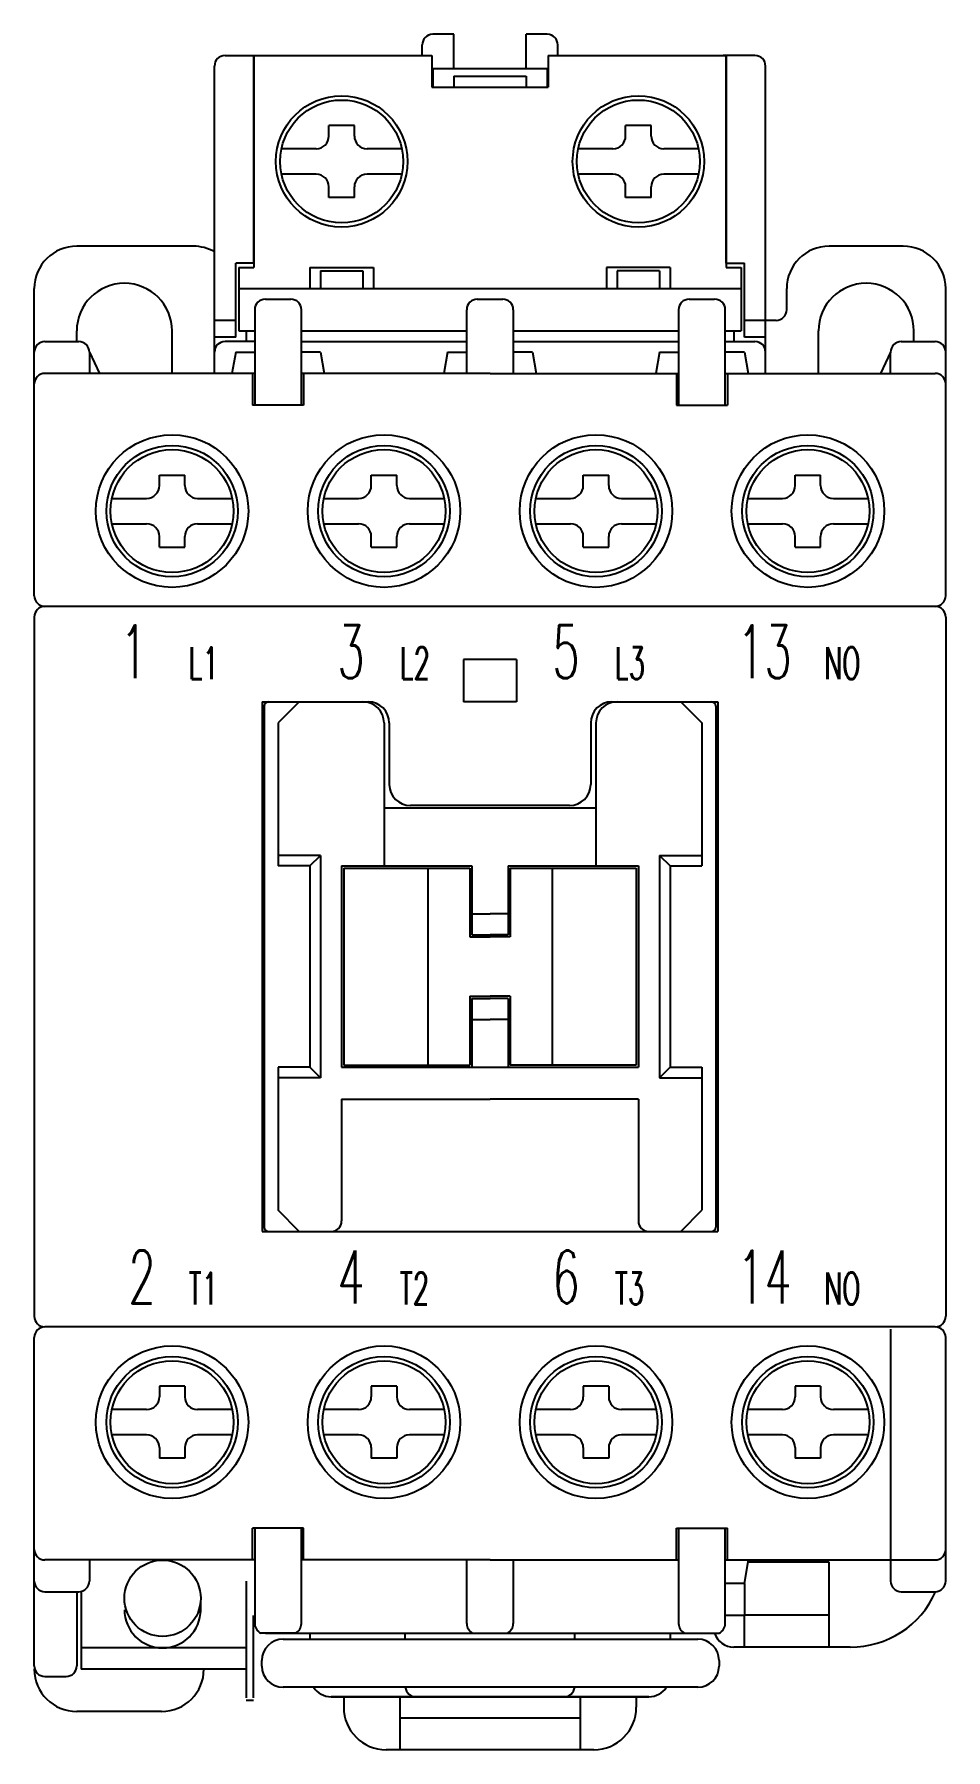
# Model space of a CAD drawing. Extents: x 173.3 to 216.3, y 207.2 to 288.1.
import ezdxf
from ezdxf.enums import TextEntityAlignment as Align

# ---------------------------------------------------------------- set-up
doc = ezdxf.new("R2010")
doc.units = 0
doc.layers.get('0').update_dxf_attribs({"linetype": 'CONTINUOUS'})
doc.layers.add('2', color=2, linetype='CONTINUOUS')
doc.styles.add('SIMPLEX', font='SIMPLEX', dxfattribs={"width": 0.8})

msp = doc.modelspace()

# ---------------------------------------------------------------- linework, layer by layer
at = {"color": 0}
for p, q in [((191.621, 287.117, 0), (191.621, 287.617, 0)), ((193.121, 288.117, 0), (192.121, 288.117, 0)), ((193.121, 286.5, 0), (193.121, 288.117, 0)), ((196.521, 286.5, 0), (196.521, 288.117, 0)), ((197.521, 288.117, 0), (196.521, 288.117, 0)), ((198.021, 287.117, 0), (198.021, 287.617, 0)), ((182.321, 287.117, 0), (184.185, 287.117, 0)), ((183.685, 287.117, 0), (192.071, 287.117, 0)), ((183.685, 277.317, 0), (183.685, 287.117, 0)), ((183.685, 287.117, 0), (183.685, 277.117, 0)), ((192.071, 287.117, 0), (192.071, 285.617, 0)), ((197.571, 287.117, 0), (205.957, 287.117, 0)), ((197.571, 287.117, 0), (197.571, 285.617, 0)), ((207.321, 287.117, 0), (205.821, 287.117, 0)), ((205.957, 277.317, 0), (205.957, 287.117, 0)), ((205.957, 287.117, 0), (205.957, 277.117, 0)), ((192.121, 286.5, 0), (197.521, 286.5, 0)), ((192.121, 286.5, 0), (192.121, 285.617, 0)), ((193.121, 286.138, 0), (196.521, 286.138, 0)), ((193.121, 286.138, 0), (193.121, 285.617, 0)), ((196.521, 286.138, 0), (196.521, 285.617, 0)), ((197.521, 286.5, 0), (197.521, 285.617, 0)), ((192.071, 285.617, 0), (197.571, 285.617, 0)), ((192.121, 285.617, 0), (193.121, 285.617, 0)), ((196.521, 285.617, 0), (197.521, 285.617, 0)), ((188.421, 283.817, 0), (187.221, 283.817, 0)), ((187.221, 283.317, 0), (187.221, 283.817, 0)), ((188.421, 283.317, 0), (188.421, 283.817, 0)), ((201.221, 283.317, 0), (201.221, 283.817, 0)), ((202.421, 283.817, 0), (201.221, 283.817, 0)), ((202.421, 283.317, 0), (202.421, 283.817, 0)), ((186.621, 282.717, 0), (184.984, 282.717, 0)), ((190.658, 282.717, 0), (189.021, 282.717, 0)), ((200.621, 282.717, 0), (198.984, 282.717, 0)), ((204.658, 282.717, 0), (203.021, 282.717, 0)), ((186.621, 281.517, 0), (184.984, 281.517, 0)), ((187.221, 280.417, 0), (187.221, 280.917, 0)), ((188.421, 280.417, 0), (188.421, 280.917, 0)), ((190.658, 281.517, 0), (189.021, 281.517, 0)), ((200.621, 281.517, 0), (198.984, 281.517, 0)), ((201.221, 280.417, 0), (201.221, 280.917, 0)), ((202.421, 280.417, 0), (202.421, 280.917, 0)), ((204.658, 281.517, 0), (203.021, 281.517, 0)), ((188.421, 280.417, 0), (187.221, 280.417, 0)), ((202.421, 280.417, 0), (201.221, 280.417, 0)), ((180.821, 278.117, 0), (175.321, 278.117, 0)), ((214.321, 278.117, 0), (210.821, 278.117, 0)), ((182.821, 273.817, 0), (182.821, 277.317, 0)), ((182.963, 277.117, 0), (182.963, 274.117, 0)), ((182.963, 277.117, 0), (183.685, 277.117, 0)), ((186.321, 277.117, 0), (189.321, 277.117, 0)), ((186.321, 277.117, 0), (186.321, 276.117, 0)), ((186.821, 276.962, 0), (188.821, 276.962, 0)), ((186.821, 276.962, 0), (186.821, 276.117, 0)), ((188.821, 276.962, 0), (188.821, 276.117, 0)), ((189.321, 277.117, 0), (189.321, 276.117, 0)), ((203.321, 277.117, 0), (200.321, 277.117, 0)), ((200.321, 277.117, 0), (200.321, 276.117, 0)), ((202.821, 276.962, 0), (200.821, 276.962, 0)), ((200.821, 276.962, 0), (200.821, 276.117, 0)), ((202.821, 276.962, 0), (202.821, 276.117, 0)), ((203.321, 277.117, 0), (203.321, 276.117, 0)), ((205.957, 277.117, 0), (206.673, 277.117, 0)), ((206.673, 277.117, 0), (206.673, 274.117, 0)), ((206.821, 273.817, 0), (206.821, 277.317, 0)), ((173.321, 261.617, 0), (173.321, 276.117, 0)), ((182.963, 276.117, 0), (186.321, 276.117, 0)), ((183.063, 276.117, 0), (206.573, 276.117, 0)), ((189.321, 276.117, 0), (200.321, 276.117, 0)), ((203.321, 276.117, 0), (206.673, 276.117, 0)), ((216.321, 261.617, 0), (216.321, 276.117, 0)), ((184.221, 275.617, 0), (185.421, 275.617, 0)), ((194.221, 275.617, 0), (195.421, 275.617, 0)), ((204.221, 275.617, 0), (205.421, 275.617, 0)), ((183.721, 275.117, 0), (183.721, 270.617, 0)), ((185.921, 270.617, 0), (185.921, 275.117, 0)), ((193.721, 272.117, 0), (193.721, 275.117, 0)), ((195.921, 275.117, 0), (195.921, 272.117, 0)), ((203.721, 275.117, 0), (203.721, 270.617, 0)), ((205.921, 270.617, 0), (205.921, 275.117, 0)), ((208.321, 274.617, 0), (207.821, 274.617, 0)), ((175.321, 273.617, 0), (175.321, 274.117, 0)), ((179.821, 272.117, 0), (179.821, 274.117, 0)), ((182.963, 274.117, 0), (183.721, 274.117, 0)), ((183.321, 274.117, 0), (183.321, 273.617, 0)), ((183.321, 274.117, 0), (183.721, 274.117, 0)), ((185.921, 274.117, 0), (193.721, 274.117, 0)), ((185.921, 274.117, 0), (193.721, 274.117, 0)), ((195.921, 274.117, 0), (203.721, 274.117, 0)), ((195.921, 274.117, 0), (203.721, 274.117, 0)), ((205.921, 274.117, 0), (206.321, 274.117, 0)), ((205.921, 274.117, 0), (206.673, 274.117, 0)), ((206.321, 274.117, 0), (206.321, 273.617, 0)), ((210.321, 272.117, 0), (210.321, 274.117, 0)), ((214.821, 273.617, 0), (214.821, 274.117, 0)), ((173.821, 273.617, 0), (175.421, 273.617, 0)), ((175.921, 273.117, 0), (175.921, 272.117, 0)), ((175.921, 273.117, 0), (176.404, 272.117, 0)), ((183.721, 273.617, 0), (182.321, 273.617, 0)), ((182.821, 273.117, 0), (182.638, 272.117, 0)), ((182.821, 273.117, 0), (183.721, 273.117, 0)), ((185.921, 273.617, 0), (193.721, 273.617, 0)), ((186.821, 273.117, 0), (185.921, 273.117, 0)), ((186.821, 273.117, 0), (187.004, 272.117, 0)), ((192.821, 273.117, 0), (192.638, 272.117, 0)), ((192.821, 273.117, 0), (193.721, 273.117, 0)), ((195.921, 273.617, 0), (203.721, 273.617, 0)), ((196.821, 273.117, 0), (195.921, 273.117, 0)), ((196.821, 273.117, 0), (197.004, 272.117, 0)), ((202.821, 273.117, 0), (202.638, 272.117, 0)), ((202.821, 273.117, 0), (203.721, 273.117, 0)), ((205.921, 273.617, 0), (207.321, 273.617, 0)), ((206.821, 273.117, 0), (205.921, 273.117, 0)), ((206.821, 273.117, 0), (207.004, 272.117, 0)), ((213.721, 273.117, 0), (213.238, 272.117, 0)), ((213.721, 272.117, 0), (213.721, 273.117, 0)), ((214.221, 273.617, 0), (215.821, 273.617, 0)), ((183.697, 272.117, 0), (173.821, 272.117, 0)), ((183.621, 272.117, 0), (183.621, 270.617, 0)), ((194.821, 272.117, 0), (185.921, 272.117, 0)), ((186.021, 272.117, 0), (186.021, 270.617, 0)), ((194.821, 272.117, 0), (203.721, 272.117, 0)), ((203.621, 272.117, 0), (203.621, 270.617, 0)), ((205.945, 272.117, 0), (215.821, 272.117, 0)), ((206.021, 272.117, 0), (206.021, 270.617, 0)), ((186.021, 270.617, 0), (183.621, 270.617, 0)), ((203.621, 270.617, 0), (206.021, 270.617, 0)), ((179.221, 266.817, 0), (179.221, 267.317, 0)), ((179.221, 267.317, 0), (180.421, 267.317, 0)), ((180.421, 266.817, 0), (180.421, 267.317, 0)), ((189.221, 266.817, 0), (189.221, 267.317, 0)), ((189.221, 267.317, 0), (190.421, 267.317, 0)), ((190.421, 266.817, 0), (190.421, 267.317, 0)), ((199.221, 266.817, 0), (199.221, 267.317, 0)), ((199.221, 267.317, 0), (200.421, 267.317, 0)), ((200.421, 266.817, 0), (200.421, 267.317, 0)), ((209.221, 266.817, 0), (209.221, 267.317, 0)), ((209.221, 267.317, 0), (210.421, 267.317, 0)), ((210.421, 266.817, 0), (210.421, 267.317, 0)), ((176.984, 266.217, 0), (178.621, 266.217, 0)), ((181.021, 266.217, 0), (182.658, 266.217, 0)), ((186.984, 266.217, 0), (188.621, 266.217, 0)), ((191.021, 266.217, 0), (192.658, 266.217, 0)), ((196.984, 266.217, 0), (198.621, 266.217, 0)), ((201.021, 266.217, 0), (202.658, 266.217, 0)), ((206.984, 266.217, 0), (208.621, 266.217, 0)), ((211.021, 266.217, 0), (212.658, 266.217, 0)), ((176.984, 265.017, 0), (178.621, 265.017, 0)), ((181.021, 265.017, 0), (182.658, 265.017, 0)), ((186.984, 265.017, 0), (188.621, 265.017, 0)), ((191.021, 265.017, 0), (192.658, 265.017, 0)), ((196.984, 265.017, 0), (198.621, 265.017, 0)), ((201.021, 265.017, 0), (202.658, 265.017, 0)), ((206.984, 265.017, 0), (208.621, 265.017, 0)), ((211.021, 265.017, 0), (212.658, 265.017, 0)), ((179.221, 263.917, 0), (179.221, 264.417, 0)), ((179.221, 263.917, 0), (180.421, 263.917, 0)), ((180.421, 263.917, 0), (180.421, 264.417, 0)), ((189.221, 263.917, 0), (189.221, 264.417, 0)), ((189.221, 263.917, 0), (190.421, 263.917, 0)), ((190.421, 263.917, 0), (190.421, 264.417, 0)), ((199.221, 263.917, 0), (199.221, 264.417, 0)), ((199.221, 263.917, 0), (200.421, 263.917, 0)), ((200.421, 263.917, 0), (200.421, 264.417, 0)), ((209.221, 263.917, 0), (209.221, 264.417, 0)), ((209.221, 263.917, 0), (210.421, 263.917, 0)), ((210.421, 263.917, 0), (210.421, 264.417, 0)), ((215.821, 261.117, 0), (173.821, 261.117, 0)), ((215.821, 261.117, 0), (173.821, 261.117, 0)), ((173.321, 260.617, 0), (173.321, 227.617, 0)), ((216.321, 260.617, 0), (216.321, 227.617, 0)), ((193.571, 258.617, 0), (193.571, 256.617, 0)), ((196.071, 258.617, 0), (193.571, 258.617, 0)), ((196.071, 258.617, 0), (196.071, 256.617, 0)), ((184.071, 256.617, 0), (184.071, 231.617, 0)), ((184.071, 256.617, 0), (189.071, 256.617, 0)), ((184.171, 256.417, 0), (184.171, 231.817, 0)), ((185.821, 256.617, 0), (184.821, 255.617, 0)), ((196.071, 256.617, 0), (193.571, 256.617, 0)), ((200.571, 256.617, 0), (205.571, 256.617, 0)), ((203.821, 256.617, 0), (204.821, 255.617, 0)), ((205.471, 256.417, 0), (205.471, 231.817, 0)), ((205.571, 256.617, 0), (205.571, 231.617, 0)), ((184.821, 255.617, 0), (184.821, 248.867, 0)), ((189.821, 255.617, 0), (189.821, 248.867, 0)), ((190.071, 255.617, 0), (190.071, 252.717, 0)), ((199.571, 255.617, 0), (199.571, 252.717, 0)), ((199.821, 255.617, 0), (199.821, 248.867, 0)), ((204.821, 255.617, 0), (204.821, 248.867, 0)), ((189.821, 251.617, 0), (199.821, 251.617, 0)), ((198.571, 251.717, 0), (191.071, 251.717, 0)), ((186.821, 249.367, 0), (184.821, 249.367, 0)), ((186.321, 248.867, 0), (186.821, 249.367, 0)), ((186.821, 249.367, 0), (186.821, 238.867, 0)), ((202.821, 249.367, 0), (202.821, 238.867, 0)), ((202.821, 249.367, 0), (203.321, 248.867, 0)), ((202.821, 249.367, 0), (204.821, 249.367, 0)), ((186.321, 248.867, 0), (184.821, 248.867, 0)), ((186.321, 248.867, 0), (186.321, 239.367, 0)), ((187.821, 248.867, 0), (193.971, 248.867, 0)), ((187.821, 248.867, 0), (187.821, 239.367, 0)), ((187.921, 248.767, 0), (193.871, 248.767, 0)), ((187.921, 248.767, 0), (187.921, 239.467, 0)), ((191.883, 248.767, 0), (191.883, 239.467, 0)), ((193.871, 248.767, 0), (193.871, 245.517, 0)), ((193.971, 248.867, 0), (193.971, 245.617, 0)), ((195.671, 248.867, 0), (201.821, 248.867, 0)), ((195.671, 248.867, 0), (195.671, 245.617, 0)), ((195.771, 248.767, 0), (201.721, 248.767, 0)), ((195.771, 248.767, 0), (195.771, 245.517, 0)), ((197.759, 248.767, 0), (197.759, 239.467, 0)), ((201.721, 248.767, 0), (201.721, 239.467, 0)), ((201.821, 248.867, 0), (201.821, 239.367, 0)), ((203.321, 248.867, 0), (203.321, 239.367, 0)), ((203.321, 248.867, 0), (204.821, 248.867, 0)), ((193.971, 246.617, 0), (194.821, 246.617, 0)), ((195.671, 246.617, 0), (194.821, 246.617, 0)), ((193.871, 245.517, 0), (194.821, 245.517, 0)), ((193.971, 245.617, 0), (194.821, 245.617, 0)), ((195.671, 245.617, 0), (194.821, 245.617, 0)), ((195.771, 245.517, 0), (194.821, 245.517, 0)), ((193.871, 242.717, 0), (193.871, 239.467, 0)), ((193.871, 242.717, 0), (194.821, 242.717, 0)), ((193.971, 242.617, 0), (193.971, 239.367, 0)), ((193.971, 242.617, 0), (194.821, 242.617, 0)), ((195.771, 242.717, 0), (194.821, 242.717, 0)), ((195.671, 242.617, 0), (194.821, 242.617, 0)), ((195.671, 242.617, 0), (195.671, 239.367, 0)), ((195.771, 242.717, 0), (195.771, 239.467, 0)), ((193.971, 241.617, 0), (194.821, 241.617, 0)), ((195.671, 241.617, 0), (194.821, 241.617, 0)), ((184.821, 239.367, 0), (184.821, 232.617, 0)), ((186.321, 239.367, 0), (184.821, 239.367, 0)), ((186.821, 238.867, 0), (184.821, 238.867, 0)), ((186.321, 239.367, 0), (186.821, 238.867, 0)), ((187.821, 239.367, 0), (201.821, 239.367, 0)), ((187.921, 239.467, 0), (193.871, 239.467, 0)), ((201.721, 239.467, 0), (195.771, 239.467, 0)), ((203.321, 239.367, 0), (202.821, 238.867, 0)), ((202.821, 238.867, 0), (204.821, 238.867, 0)), ((203.321, 239.367, 0), (204.821, 239.367, 0)), ((204.821, 239.367, 0), (204.821, 232.617, 0)), ((187.821, 237.867, 0), (194.821, 237.867, 0)), ((187.821, 237.867, 0), (187.821, 232.117, 0)), ((201.821, 237.867, 0), (194.821, 237.867, 0)), ((201.821, 237.867, 0), (201.821, 232.117, 0)), ((185.821, 231.617, 0), (184.821, 232.617, 0)), ((203.821, 231.617, 0), (204.821, 232.617, 0)), ((184.071, 231.617, 0), (205.571, 231.617, 0)), ((215.821, 227.117, 0), (173.821, 227.117, 0)), ((173.321, 211.117, 0), (173.321, 226.617, 0)), ((216.321, 216.617, 0), (216.321, 226.617, 0)), ((180.421, 224.317, 0), (179.221, 224.317, 0)), ((179.221, 224.317, 0), (179.221, 223.817, 0)), ((180.421, 224.317, 0), (180.421, 223.817, 0)), ((189.221, 224.317, 0), (189.221, 223.817, 0)), ((190.421, 224.317, 0), (189.221, 224.317, 0)), ((190.421, 224.317, 0), (190.421, 223.817, 0)), ((199.221, 224.317, 0), (199.221, 223.817, 0)), ((200.421, 224.317, 0), (199.221, 224.317, 0)), ((200.421, 224.317, 0), (200.421, 223.817, 0)), ((210.421, 224.317, 0), (209.221, 224.317, 0)), ((209.221, 224.317, 0), (209.221, 223.817, 0)), ((210.421, 224.317, 0), (210.421, 223.817, 0)), ((178.621, 223.217, 0), (176.984, 223.217, 0)), ((182.658, 223.217, 0), (181.021, 223.217, 0)), ((188.621, 223.217, 0), (186.984, 223.217, 0)), ((192.658, 223.217, 0), (191.021, 223.217, 0)), ((198.621, 223.217, 0), (196.984, 223.217, 0)), ((202.658, 223.217, 0), (201.021, 223.217, 0)), ((208.621, 223.217, 0), (206.984, 223.217, 0)), ((212.658, 223.217, 0), (211.021, 223.217, 0)), ((178.621, 222.017, 0), (176.984, 222.017, 0)), ((182.658, 222.017, 0), (181.021, 222.017, 0)), ((188.621, 222.017, 0), (186.984, 222.017, 0)), ((192.658, 222.017, 0), (191.021, 222.017, 0)), ((198.621, 222.017, 0), (196.984, 222.017, 0)), ((202.658, 222.017, 0), (201.021, 222.017, 0)), ((208.621, 222.017, 0), (206.984, 222.017, 0)), ((212.658, 222.017, 0), (211.021, 222.017, 0)), ((179.221, 221.417, 0), (179.221, 220.917, 0)), ((180.421, 221.417, 0), (180.421, 220.917, 0)), ((189.221, 221.417, 0), (189.221, 220.917, 0)), ((190.421, 221.417, 0), (190.421, 220.917, 0)), ((199.221, 221.417, 0), (199.221, 220.917, 0)), ((200.421, 221.417, 0), (200.421, 220.917, 0)), ((209.221, 221.417, 0), (209.221, 220.917, 0)), ((210.421, 221.417, 0), (210.421, 220.917, 0)), ((180.421, 220.917, 0), (179.221, 220.917, 0)), ((190.421, 220.917, 0), (189.221, 220.917, 0)), ((200.421, 220.917, 0), (199.221, 220.917, 0)), ((210.421, 220.917, 0), (209.221, 220.917, 0)), ((186.021, 217.617, 0), (183.621, 217.617, 0)), ((183.621, 216.117, 0), (183.621, 217.617, 0)), ((183.721, 217.617, 0), (183.721, 213.117, 0)), ((185.921, 213.117, 0), (185.921, 217.617, 0)), ((186.021, 216.117, 0), (186.021, 217.617, 0)), ((203.621, 217.617, 0), (206.021, 217.617, 0)), ((203.621, 216.117, 0), (203.621, 217.617, 0)), ((203.721, 217.617, 0), (203.721, 213.117, 0)), ((205.921, 213.117, 0), (205.921, 217.617, 0)), ((206.021, 216.117, 0), (206.021, 217.617, 0)), ((216.321, 215.117, 0), (216.321, 216.613, 0)), ((183.697, 216.117, 0), (173.821, 216.117, 0)), ((175.921, 216.117, 0), (175.921, 215.117, 0)), ((194.821, 216.117, 0), (185.921, 216.117, 0)), ((193.721, 213.117, 0), (193.721, 216.117, 0)), ((194.821, 216.117, 0), (203.721, 216.117, 0)), ((195.921, 216.117, 0), (195.921, 213.117, 0)), ((205.921, 216.117, 0), (215.821, 216.117, 0)), ((173.821, 214.617, 0), (175.421, 214.617, 0)), ((175.321, 214.617, 0), (175.321, 211.117, 0)), ((214.221, 214.617, 0), (215.821, 214.617, 0)), ((173.821, 210.617, 0), (174.821, 210.617, 0))]:
    msp.add_line(p, q, dxfattribs=at)
at = {"color": 0, "linetype": 'Continuous'}
for p, q in [((181.821, 272.117, 0), (181.821, 286.617, 0)), ((207.821, 272.117, 0), (207.821, 286.617, 0)), ((183.685, 277.317, 0), (182.821, 277.317, 0)), ((205.957, 277.317, 0), (206.821, 277.317, 0)), ((208.821, 275.117, 0), (208.821, 276.117, 0)), ((182.821, 274.617, 0), (181.821, 274.617, 0)), ((207.821, 274.617, 0), (206.821, 274.617, 0)), ((182.821, 273.817, 0), (181.821, 273.817, 0)), ((207.821, 273.817, 0), (206.821, 273.817, 0)), ((185.629, 212.662, 0), (184.013, 212.662, 0))]:
    msp.add_line(p, q, dxfattribs=at)
at = {"color": 7}
for p, q in [((213.721, 227.008, 0), (213.721, 215.117, 0)), ((206.821, 215.008, 0), (207.024, 216.117, 0)), ((210.821, 216.008, 0), (207.004, 216.008, 0)), ((210.821, 212.008, 0), (210.821, 216.008, 0)), ((175.536, 214.631, 0), (175.536, 210.964, 0)), ((183.321, 215.117, 0), (183.321, 209.612, 0)), ((206.821, 215.008, 0), (205.921, 215.008, 0)), ((206.821, 215.008, 0), (206.821, 213.508, 0)), ((181.171, 213.659, 0), (181.171, 214.2, 0)), ((183.669, 209.612, 0), (183.669, 213.49, 0)), ((205.921, 213.508, 0), (206.821, 213.508, 0)), ((210.821, 213.508, 0), (206.821, 213.508, 0)), ((206.821, 212.008, 0), (206.821, 213.508, 0)), ((184.221, 212.662, 0), (205.421, 212.662, 0)), ((185.056, 212.376, 0), (204.626, 212.376, 0)), ((186.321, 212.662, 0), (186.321, 212.376, 0)), ((190.821, 212.376, 0), (190.821, 212.662, 0)), ((198.821, 212.376, 0), (198.821, 212.662, 0)), ((203.321, 212.662, 0), (203.321, 212.376, 0)), ((183.321, 211.964, 0), (175.536, 211.964, 0)), ((184.056, 211.108, 0), (184.056, 211.376, 0)), ((205.626, 211.376, 0), (205.626, 211.108, 0)), ((211.821, 212.008, 0), (206.321, 212.008, 0)), ((183.321, 210.964, 0), (175.536, 210.964, 0)), ((204.626, 210.108, 0), (185.056, 210.108, 0)), ((179.321, 208.964, 0), (175.321, 208.964, 0)), ((183.321, 209.503, 0), (183.669, 209.503, 0)), ((187.321, 209.662, 0), (202.321, 209.662, 0)), ((202.321, 209.662, 0), (187.321, 209.662, 0)), ((187.921, 209.663, 0), (187.921, 209.162, 0)), ((190.571, 209.662, 0), (190.571, 207.162, 0)), ((199.071, 209.662, 0), (199.071, 207.162, 0)), ((201.721, 209.663, 0), (201.721, 209.162, 0)), ((190.571, 208.662, 0), (199.071, 208.662, 0)), ((199.721, 207.162, 0), (189.921, 207.162, 0))]:
    msp.add_line(p, q, dxfattribs=at)
for p, q in [((194.013, 212.662, 0), (195.629, 212.662, 0)), ((204.013, 212.662, 0), (205.629, 212.662, 0))]:
    msp.add_line(p, q)
at = {"color": 0}
for centre, radius in [((187.821, 282.117, 0), 3.1), ((187.821, 282.117, 0), 2.9), ((201.821, 282.117, 0), 3.1), ((201.821, 282.117, 0), 2.9), ((179.821, 265.617, 0), 3.6), ((189.821, 265.617, 0), 3.6), ((199.821, 265.617, 0), 3.6), ((209.821, 265.617, 0), 3.6), ((179.821, 265.617, 0), 3.1), ((179.821, 265.617, 0), 2.9), ((189.821, 265.617, 0), 3.1), ((189.821, 265.617, 0), 2.9), ((199.821, 265.617, 0), 3.1), ((199.821, 265.617, 0), 2.9), ((209.821, 265.617, 0), 3.1), ((209.821, 265.617, 0), 2.9), ((179.821, 222.617, 0), 3.6), ((189.821, 222.617, 0), 3.6), ((199.821, 222.617, 0), 3.6), ((209.821, 222.617, 0), 3.6), ((179.821, 222.617, 0), 3.1), ((179.821, 222.617, 0), 2.9), ((189.821, 222.617, 0), 3.1), ((189.821, 222.617, 0), 2.9), ((199.821, 222.617, 0), 3.1), ((199.821, 222.617, 0), 2.9), ((209.821, 222.617, 0), 3.1), ((209.821, 222.617, 0), 2.9)]:
    msp.add_circle(centre, radius, dxfattribs=at)
at = {"color": 7}
msp.add_circle((179.371, 214.309, 0), 1.8, dxfattribs=at)
at = {"color": 0}
for centre, radius, start, end in [((192.121, 287.617, 0), 0.5, 90, 180), ((197.521, 287.617, 0), 0.5, 0, 90), ((186.621, 283.317, 0), 0.6, 270, 360), ((189.021, 283.317, 0), 0.6, 180, 270), ((200.621, 283.317, 0), 0.6, 270, 360), ((203.021, 283.317, 0), 0.6, 180, 270), ((186.621, 280.917, 0), 0.6, 360, 90), ((189.021, 280.917, 0), 0.6, 90, 180), ((200.621, 280.917, 0), 0.6, 360, 90), ((203.021, 280.917, 0), 0.6, 90, 180), ((175.321, 276.117, 0), 2, 90, 180), ((180.821, 276.117, 0), 2, 60, 90), ((214.321, 276.117, 0), 2, 0, 90), ((177.571, 274.117, 0), 2.25, 0, 180), ((212.571, 274.117, 0), 2.25, 0, 180), ((184.221, 275.117, 0), 0.5, 90, 180), ((185.421, 275.117, 0), 0.5, 360, 90), ((194.221, 275.117, 0), 0.5, 90, 180), ((195.421, 275.117, 0), 0.5, 0, 90), ((204.221, 275.117, 0), 0.5, 90, 180), ((205.421, 275.117, 0), 0.5, 0, 90), ((173.821, 273.117, 0), 0.5, 90, 180), ((175.421, 273.117, 0), 0.5, 0, 90), ((182.321, 273.117, 0), 0.5, 90, 180), ((207.321, 273.117, 0), 0.5, 0, 90), ((214.221, 273.117, 0), 0.5, 90, 180), ((215.821, 273.117, 0), 0.5, 0, 90), ((173.821, 271.617, 0), 0.5, 90, 180), ((215.821, 271.617, 0), 0.5, 360, 90), ((178.621, 266.817, 0), 0.6, 270, 0), ((181.021, 266.817, 0), 0.6, 180, 270), ((188.621, 266.817, 0), 0.6, 270, 0), ((191.021, 266.817, 0), 0.6, 180, 270), ((198.621, 266.817, 0), 0.6, 270, 0), ((201.021, 266.817, 0), 0.6, 180, 270), ((208.621, 266.817, 0), 0.6, 270, 0), ((211.021, 266.817, 0), 0.6, 180, 270), ((178.621, 264.417, 0), 0.6, 0, 90), ((181.021, 264.417, 0), 0.6, 90, 180), ((188.621, 264.417, 0), 0.6, 0, 90), ((191.021, 264.417, 0), 0.6, 90, 180), ((198.621, 264.417, 0), 0.6, 0, 90), ((201.021, 264.417, 0), 0.6, 90, 180), ((208.621, 264.417, 0), 0.6, 0, 90), ((211.021, 264.417, 0), 0.6, 90, 180), ((173.821, 261.617, 0), 0.5, 180, 270), ((215.821, 261.617, 0), 0.5, 270, 0), ((173.821, 260.617, 0), 0.5, 90, 180), ((215.821, 260.617, 0), 0.5, 0, 90), ((184.371, 256.417, 0), 0.2, 90, 180), ((188.821, 255.617, 0), 1, 0, 90), ((189.071, 255.617, 0), 1, 0, 90), ((200.571, 255.617, 0), 1, 90, 180), ((200.821, 255.617, 0), 1, 90, 180), ((205.271, 256.417, 0), 0.2, 360, 90), ((191.071, 252.717, 0), 1, 180, 270), ((198.571, 252.717, 0), 1, 270, 360), ((184.371, 231.817, 0), 0.2, 180, 270), ((187.321, 232.117, 0), 0.5, 270, 0), ((202.321, 232.117, 0), 0.5, 180, 270), ((205.271, 231.817, 0), 0.2, 270, 0), ((173.821, 227.617, 0), 0.5, 180, 270), ((215.821, 227.617, 0), 0.5, 270, 0), ((173.821, 226.617, 0), 0.5, 90, 180), ((215.821, 226.617, 0), 0.5, 0, 90), ((178.621, 223.817, 0), 0.6, 270, 0), ((181.021, 223.817, 0), 0.6, 180, 270), ((188.621, 223.817, 0), 0.6, 270, 0), ((191.021, 223.817, 0), 0.6, 180, 270), ((198.621, 223.817, 0), 0.6, 270, 0), ((201.021, 223.817, 0), 0.6, 180, 270), ((208.621, 223.817, 0), 0.6, 270, 0), ((211.021, 223.817, 0), 0.6, 180, 270), ((178.621, 221.417, 0), 0.6, 0, 90), ((181.021, 221.417, 0), 0.6, 90, 180), ((188.621, 221.417, 0), 0.6, 0, 90), ((191.021, 221.417, 0), 0.6, 90, 180), ((198.621, 221.417, 0), 0.6, 0, 90), ((201.021, 221.417, 0), 0.6, 90, 180), ((208.621, 221.417, 0), 0.6, 0, 90), ((211.021, 221.417, 0), 0.6, 90, 180), ((173.821, 216.617, 0), 0.5, 180, 270), ((215.821, 216.617, 0), 0.5, 270, 0), ((173.821, 215.117, 0), 0.5, 180, 270), ((175.421, 215.117, 0), 0.5, 270, 0), ((214.221, 215.117, 0), 0.5, 180, 270), ((215.821, 215.117, 0), 0.5, 270, 0), ((184.221, 213.117, 0), 0.5, 180, 245.45504), ((185.421, 213.117, 0), 0.5, 294.54496, 360), ((194.221, 213.117, 0), 0.5, 180, 245.45504), ((195.421, 213.117, 0), 0.5, 294.54496, 0), ((204.221, 213.117, 0), 0.5, 180, 245.45504), ((205.421, 213.117, 0), 0.5, 294.54496, 0), ((173.821, 211.117, 0), 0.5, 180, 270), ((174.821, 211.117, 0), 0.5, 270, 0)]:
    msp.add_arc(centre, radius, start, end, dxfattribs=at)
at = {"color": 0, "linetype": 'Continuous'}
for centre, radius, start, end in [((182.321, 286.617, 0), 0.5, 90, 180), ((207.321, 286.617, 0), 0.5, 0, 90), ((210.821, 276.117, 0), 2, 90, 180), ((208.321, 275.117, 0), 0.5, 270, 0)]:
    msp.add_arc(centre, radius, start, end, dxfattribs=at)
at = {"color": 7}
for centre, radius, start, end in [((211.866, 216.348, 0), 4.34, 269.39759, 336.50626), ((179.371, 213.768, 0), 1.8, 180, 0), ((185.056, 211.376, 0), 1, 90, 180), ((204.626, 211.376, 0), 1, 0, 90), ((206.298, 212.923, 0), 0.915, 196.54021, 271.43348), ((175.321, 210.964, 0), 2, 180, 270), ((179.321, 210.964, 0), 2, 270, 0), ((185.056, 211.108, 0), 1, 180, 270), ((204.626, 211.108, 0), 1, 270, 0), ((187.321, 210.662, 0), 1, 213.69668, 270), ((191.321, 210.162, 0), 0.5, 186.29182, 270), ((198.321, 210.162, 0), 0.5, 270, 353.70818), ((202.321, 210.662, 0), 1, 270, 326.30332), ((189.921, 209.162, 0), 2, 180, 270), ((199.721, 209.162, 0), 2, 270, 0)]:
    msp.add_arc(centre, radius, start, end, dxfattribs=at)

# ---------------------------------------------------------------- texts
at = {"layer": '2', "color": 0, "style": 'SIMPLEX', "width": 0.6}
for s, p in [('1', (178.659, 257.728, 0)), ('3', (188.907, 257.728, 0)), ('5', (199.055, 257.728, 0)), ('13', (209.055, 257.728, 0)), ('2', (179.039, 228.221, 0)), ('4', (188.907, 228.221, 0)), ('6', (199.055, 228.221, 0)), ('14', (209.055, 228.221, 0))]:
    msp.add_text(s, height=2.5, dxfattribs=at).set_placement(p, align=Align.RIGHT)
for s, p in [('L1', (180.6, 257.687, 0)), ('L2', (190.563, 257.687, 0)), ('L3', (200.711, 257.687, 0)), ('NO', (210.598, 257.687, 0)), ('T1', (180.6, 228.18, 0)), ('T2', (190.563, 228.18, 0)), ('T3', (200.711, 228.18, 0)), ('NO', (210.598, 228.18, 0))]:
    msp.add_text(s, height=1.5, dxfattribs=at).set_placement(p)

doc.saveas('drawing.dxf')
